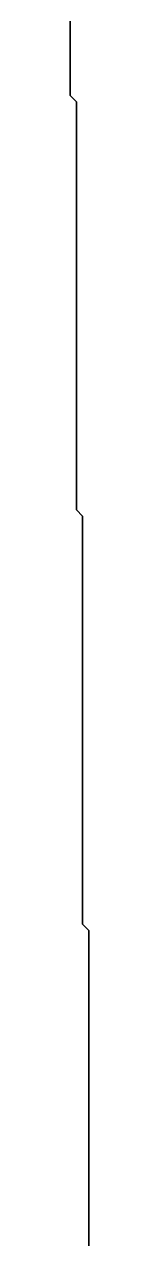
# Model space of a CAD drawing. Extents: x 69 to 217, y 14 to 408.
# Drawn here: x 152.25 to 152.62, y 358.56 to 383.19 of the extents above; entities that cross this region are included whole.
import ezdxf

# ---------------------------------------------------------------- set-up
doc = ezdxf.new("R2010")
doc.units = 0

msp = doc.modelspace()

# ---------------------------------------------------------------- linework, layer by layer
at = {"layer": 'contour_0'}
for p, q in [((152.25, 383.25), (152.25, 383.125)), ((152.25, 383.125), (152.25, 383.25)), ((152.25, 383.125), (152.25, 383)), ((152.25, 383), (152.25, 383.125)), ((152.25, 383), (152.25, 382.875)), ((152.25, 382.875), (152.25, 383)), ((152.25, 382.875), (152.25, 382.75)), ((152.25, 382.75), (152.25, 382.875)), ((152.25, 382.75), (152.25, 382.625)), ((152.25, 382.625), (152.25, 382.75)), ((152.25, 382.625), (152.25, 382.5)), ((152.25, 382.5), (152.25, 382.625)), ((152.25, 382.5), (152.25, 382.375)), ((152.25, 382.375), (152.25, 382.5)), ((152.25, 382.375), (152.25, 382.25)), ((152.25, 382.25), (152.25, 382.375)), ((152.25, 382.25), (152.25, 382.125)), ((152.25, 382.125), (152.25, 382.25)), ((152.25, 382.125), (152.25, 382)), ((152.25, 382), (152.25, 382.125)), ((152.25, 382), (152.25, 381.875)), ((152.25, 381.875), (152.25, 382)), ((152.25, 381.875), (152.25, 381.75)), ((152.25, 381.75), (152.25, 381.875)), ((152.25, 381.75), (152.375, 381.625)), ((152.375, 381.625), (152.25, 381.75)), ((152.375, 381.625), (152.375, 381.5)), ((152.375, 381.5), (152.375, 381.625)), ((152.375, 381.5), (152.375, 381.375)), ((152.375, 381.375), (152.375, 381.5)), ((152.375, 381.375), (152.375, 381.25)), ((152.375, 381.25), (152.375, 381.375)), ((152.375, 381.25), (152.375, 381.125)), ((152.375, 381.125), (152.375, 381.25)), ((152.375, 381.125), (152.375, 381)), ((152.375, 381), (152.375, 381.125)), ((152.375, 381), (152.375, 380.875)), ((152.375, 380.875), (152.375, 381)), ((152.375, 380.875), (152.375, 380.75)), ((152.375, 380.75), (152.375, 380.875)), ((152.375, 380.75), (152.375, 380.625)), ((152.375, 380.625), (152.375, 380.75)), ((152.375, 380.625), (152.375, 380.5)), ((152.375, 380.5), (152.375, 380.625)), ((152.375, 380.5), (152.375, 380.375)), ((152.375, 380.375), (152.375, 380.5)), ((152.375, 380.375), (152.375, 380.25)), ((152.375, 380.25), (152.375, 380.375)), ((152.375, 380.25), (152.375, 380.125)), ((152.375, 380.125), (152.375, 380.25)), ((152.375, 380.125), (152.375, 380)), ((152.375, 380), (152.375, 380.125)), ((152.375, 380), (152.375, 379.875)), ((152.375, 379.875), (152.375, 380)), ((152.375, 379.875), (152.375, 379.75)), ((152.375, 379.75), (152.375, 379.875)), ((152.375, 379.75), (152.375, 379.625)), ((152.375, 379.625), (152.375, 379.75)), ((152.375, 379.625), (152.375, 379.5)), ((152.375, 379.5), (152.375, 379.625)), ((152.375, 379.5), (152.375, 379.375)), ((152.375, 379.375), (152.375, 379.5)), ((152.375, 379.375), (152.375, 379.25)), ((152.375, 379.25), (152.375, 379.375)), ((152.375, 379.25), (152.375, 379.125)), ((152.375, 379.125), (152.375, 379.25)), ((152.375, 379.125), (152.375, 379)), ((152.375, 379), (152.375, 379.125)), ((152.375, 379), (152.375, 378.875)), ((152.375, 378.875), (152.375, 379)), ((152.375, 378.875), (152.375, 378.75)), ((152.375, 378.75), (152.375, 378.875)), ((152.375, 378.75), (152.375, 378.625)), ((152.375, 378.625), (152.375, 378.75)), ((152.375, 378.625), (152.375, 378.5)), ((152.375, 378.5), (152.375, 378.625)), ((152.375, 378.5), (152.375, 378.375)), ((152.375, 378.375), (152.375, 378.5)), ((152.375, 378.375), (152.375, 378.25)), ((152.375, 378.25), (152.375, 378.375)), ((152.375, 378.25), (152.375, 378.125)), ((152.375, 378.125), (152.375, 378.25)), ((152.375, 378.125), (152.375, 378)), ((152.375, 378), (152.375, 378.125)), ((152.375, 378), (152.375, 377.875)), ((152.375, 377.875), (152.375, 378)), ((152.375, 377.875), (152.375, 377.75)), ((152.375, 377.75), (152.375, 377.875)), ((152.375, 377.75), (152.375, 377.625)), ((152.375, 377.625), (152.375, 377.75)), ((152.375, 377.625), (152.375, 377.5)), ((152.375, 377.5), (152.375, 377.625)), ((152.375, 377.5), (152.375, 377.375)), ((152.375, 377.375), (152.375, 377.5)), ((152.375, 377.375), (152.375, 377.25)), ((152.375, 377.25), (152.375, 377.375)), ((152.375, 377.25), (152.375, 377.125)), ((152.375, 377.125), (152.375, 377.25)), ((152.375, 377.125), (152.375, 377)), ((152.375, 377), (152.375, 377.125)), ((152.375, 377), (152.375, 376.875)), ((152.375, 376.875), (152.375, 377)), ((152.375, 376.875), (152.375, 376.75)), ((152.375, 376.75), (152.375, 376.875)), ((152.375, 376.75), (152.375, 376.625)), ((152.375, 376.625), (152.375, 376.75)), ((152.375, 376.625), (152.375, 376.5)), ((152.375, 376.5), (152.375, 376.625)), ((152.375, 376.5), (152.375, 376.375)), ((152.375, 376.375), (152.375, 376.5)), ((152.375, 376.375), (152.375, 376.25)), ((152.375, 376.25), (152.375, 376.375)), ((152.375, 376.25), (152.375, 376.125)), ((152.375, 376.125), (152.375, 376.25)), ((152.375, 376.125), (152.375, 376)), ((152.375, 376), (152.375, 376.125)), ((152.375, 376), (152.375, 375.875)), ((152.375, 375.875), (152.375, 376)), ((152.375, 375.875), (152.375, 375.75)), ((152.375, 375.75), (152.375, 375.875)), ((152.375, 375.75), (152.375, 375.625)), ((152.375, 375.625), (152.375, 375.75)), ((152.375, 375.625), (152.375, 375.5)), ((152.375, 375.5), (152.375, 375.625)), ((152.375, 375.5), (152.375, 375.375)), ((152.375, 375.375), (152.375, 375.5)), ((152.375, 375.375), (152.375, 375.25)), ((152.375, 375.25), (152.375, 375.375)), ((152.375, 375.25), (152.375, 375.125)), ((152.375, 375.125), (152.375, 375.25)), ((152.375, 375.125), (152.375, 375)), ((152.375, 375), (152.375, 375.125)), ((152.375, 375), (152.375, 374.875)), ((152.375, 374.875), (152.375, 375)), ((152.375, 374.875), (152.375, 374.75)), ((152.375, 374.75), (152.375, 374.875)), ((152.375, 374.75), (152.375, 374.625)), ((152.375, 374.625), (152.375, 374.75)), ((152.375, 374.625), (152.375, 374.5)), ((152.375, 374.5), (152.375, 374.625)), ((152.375, 374.5), (152.375, 374.375)), ((152.375, 374.375), (152.375, 374.5)), ((152.375, 374.375), (152.375, 374.25)), ((152.375, 374.25), (152.375, 374.375)), ((152.375, 374.25), (152.375, 374.125)), ((152.375, 374.125), (152.375, 374.25)), ((152.375, 374.125), (152.375, 374)), ((152.375, 374), (152.375, 374.125)), ((152.375, 374), (152.375, 373.875)), ((152.375, 373.875), (152.375, 374)), ((152.375, 373.875), (152.375, 373.75)), ((152.375, 373.75), (152.375, 373.875)), ((152.375, 373.75), (152.375, 373.625)), ((152.375, 373.625), (152.375, 373.75)), ((152.375, 373.625), (152.375, 373.5)), ((152.375, 373.5), (152.375, 373.625)), ((152.375, 373.5), (152.375, 373.375)), ((152.375, 373.375), (152.375, 373.5)), ((152.375, 373.375), (152.5, 373.25)), ((152.5, 373.25), (152.375, 373.375)), ((152.5, 373.25), (152.5, 373.125)), ((152.5, 373.125), (152.5, 373.25)), ((152.5, 373.125), (152.5, 373)), ((152.5, 373), (152.5, 373.125)), ((152.5, 373), (152.5, 372.875)), ((152.5, 372.875), (152.5, 373)), ((152.5, 372.875), (152.5, 372.75)), ((152.5, 372.75), (152.5, 372.875)), ((152.5, 372.75), (152.5, 372.625)), ((152.5, 372.625), (152.5, 372.75)), ((152.5, 372.625), (152.5, 372.5)), ((152.5, 372.5), (152.5, 372.625)), ((152.5, 372.5), (152.5, 372.375)), ((152.5, 372.375), (152.5, 372.5)), ((152.5, 372.375), (152.5, 372.25)), ((152.5, 372.25), (152.5, 372.375)), ((152.5, 372.25), (152.5, 372.125)), ((152.5, 372.125), (152.5, 372.25)), ((152.5, 372.125), (152.5, 372)), ((152.5, 372), (152.5, 372.125)), ((152.5, 372), (152.5, 371.875)), ((152.5, 371.875), (152.5, 372)), ((152.5, 371.875), (152.5, 371.75)), ((152.5, 371.75), (152.5, 371.875)), ((152.5, 371.75), (152.5, 371.625)), ((152.5, 371.625), (152.5, 371.75)), ((152.5, 371.625), (152.5, 371.5)), ((152.5, 371.5), (152.5, 371.625)), ((152.5, 371.5), (152.5, 371.375)), ((152.5, 371.375), (152.5, 371.5)), ((152.5, 371.375), (152.5, 371.25)), ((152.5, 371.25), (152.5, 371.375)), ((152.5, 371.25), (152.5, 371.125)), ((152.5, 371.125), (152.5, 371.25)), ((152.5, 371.125), (152.5, 371)), ((152.5, 371), (152.5, 371.125)), ((152.5, 371), (152.5, 370.875)), ((152.5, 370.875), (152.5, 371)), ((152.5, 370.875), (152.5, 370.75)), ((152.5, 370.75), (152.5, 370.875)), ((152.5, 370.75), (152.5, 370.625)), ((152.5, 370.625), (152.5, 370.75)), ((152.5, 370.625), (152.5, 370.5)), ((152.5, 370.5), (152.5, 370.625)), ((152.5, 370.5), (152.5, 370.375)), ((152.5, 370.375), (152.5, 370.5)), ((152.5, 370.375), (152.5, 370.25)), ((152.5, 370.25), (152.5, 370.375)), ((152.5, 370.25), (152.5, 370.125)), ((152.5, 370.125), (152.5, 370.25)), ((152.5, 370.125), (152.5, 370)), ((152.5, 370), (152.5, 370.125)), ((152.5, 370), (152.5, 369.875)), ((152.5, 369.875), (152.5, 370)), ((152.5, 369.875), (152.5, 369.75)), ((152.5, 369.75), (152.5, 369.875)), ((152.5, 369.75), (152.5, 369.625)), ((152.5, 369.625), (152.5, 369.75)), ((152.5, 369.625), (152.5, 369.5)), ((152.5, 369.5), (152.5, 369.625)), ((152.5, 369.5), (152.5, 369.375)), ((152.5, 369.375), (152.5, 369.5)), ((152.5, 369.375), (152.5, 369.25)), ((152.5, 369.25), (152.5, 369.375)), ((152.5, 369.25), (152.5, 369.125)), ((152.5, 369.125), (152.5, 369.25)), ((152.5, 369.125), (152.5, 369)), ((152.5, 369), (152.5, 369.125)), ((152.5, 369), (152.5, 368.875)), ((152.5, 368.875), (152.5, 369)), ((152.5, 368.875), (152.5, 368.75)), ((152.5, 368.75), (152.5, 368.875)), ((152.5, 368.75), (152.5, 368.625)), ((152.5, 368.625), (152.5, 368.75)), ((152.5, 368.625), (152.5, 368.5)), ((152.5, 368.5), (152.5, 368.625)), ((152.5, 368.5), (152.5, 368.375)), ((152.5, 368.375), (152.5, 368.5)), ((152.5, 368.375), (152.5, 368.25)), ((152.5, 368.25), (152.5, 368.375)), ((152.5, 368.25), (152.5, 368.125)), ((152.5, 368.125), (152.5, 368.25)), ((152.5, 368.125), (152.5, 368)), ((152.5, 368), (152.5, 368.125)), ((152.5, 368), (152.5, 367.875)), ((152.5, 367.875), (152.5, 368)), ((152.5, 367.875), (152.5, 367.75)), ((152.5, 367.75), (152.5, 367.875)), ((152.5, 367.75), (152.5, 367.625)), ((152.5, 367.625), (152.5, 367.75)), ((152.5, 367.625), (152.5, 367.5)), ((152.5, 367.5), (152.5, 367.625)), ((152.5, 367.5), (152.5, 367.375)), ((152.5, 367.375), (152.5, 367.5)), ((152.5, 367.375), (152.5, 367.25)), ((152.5, 367.25), (152.5, 367.375)), ((152.5, 367.25), (152.5, 367.125)), ((152.5, 367.125), (152.5, 367.25)), ((152.5, 367.125), (152.5, 367)), ((152.5, 367), (152.5, 367.125)), ((152.5, 367), (152.5, 366.875)), ((152.5, 366.875), (152.5, 367)), ((152.5, 366.875), (152.5, 366.75)), ((152.5, 366.75), (152.5, 366.875)), ((152.5, 366.75), (152.5, 366.625)), ((152.5, 366.625), (152.5, 366.75)), ((152.5, 366.625), (152.5, 366.5)), ((152.5, 366.5), (152.5, 366.625)), ((152.5, 366.5), (152.5, 366.375)), ((152.5, 366.375), (152.5, 366.5)), ((152.5, 366.375), (152.5, 366.25)), ((152.5, 366.25), (152.5, 366.375)), ((152.5, 366.25), (152.5, 366.125)), ((152.5, 366.125), (152.5, 366.25)), ((152.5, 366.125), (152.5, 366)), ((152.5, 366), (152.5, 366.125)), ((152.5, 366), (152.5, 365.875)), ((152.5, 365.875), (152.5, 366)), ((152.5, 365.875), (152.5, 365.75)), ((152.5, 365.75), (152.5, 365.875)), ((152.5, 365.75), (152.5, 365.625)), ((152.5, 365.625), (152.5, 365.75)), ((152.5, 365.625), (152.5, 365.5)), ((152.5, 365.5), (152.5, 365.625)), ((152.5, 365.5), (152.5, 365.375)), ((152.5, 365.375), (152.5, 365.5)), ((152.5, 365.375), (152.5, 365.25)), ((152.5, 365.25), (152.5, 365.375)), ((152.5, 365.25), (152.5, 365.125)), ((152.5, 365.125), (152.5, 365.25)), ((152.5, 365.125), (152.5, 365)), ((152.5, 365), (152.5, 365.125)), ((152.5, 365), (152.625, 364.875)), ((152.625, 364.875), (152.5, 365)), ((152.625, 364.875), (152.625, 364.75)), ((152.625, 364.75), (152.625, 364.875)), ((152.625, 364.75), (152.625, 364.625)), ((152.625, 364.625), (152.625, 364.75)), ((152.625, 364.625), (152.625, 364.5)), ((152.625, 364.5), (152.625, 364.625)), ((152.625, 364.5), (152.625, 364.375)), ((152.625, 364.375), (152.625, 364.5)), ((152.625, 364.375), (152.625, 364.25)), ((152.625, 364.25), (152.625, 364.375)), ((152.625, 364.25), (152.625, 364.125)), ((152.625, 364.125), (152.625, 364.25)), ((152.625, 364.125), (152.625, 364)), ((152.625, 364), (152.625, 364.125)), ((152.625, 364), (152.625, 363.875)), ((152.625, 363.875), (152.625, 364)), ((152.625, 363.875), (152.625, 363.75)), ((152.625, 363.75), (152.625, 363.875)), ((152.625, 363.75), (152.625, 363.625)), ((152.625, 363.625), (152.625, 363.75)), ((152.625, 363.625), (152.625, 363.5)), ((152.625, 363.5), (152.625, 363.625)), ((152.625, 363.5), (152.625, 363.375)), ((152.625, 363.375), (152.625, 363.5)), ((152.625, 363.375), (152.625, 363.25)), ((152.625, 363.25), (152.625, 363.375)), ((152.625, 363.25), (152.625, 363.125)), ((152.625, 363.125), (152.625, 363.25)), ((152.625, 363.125), (152.625, 363)), ((152.625, 363), (152.625, 363.125)), ((152.625, 363), (152.625, 362.875)), ((152.625, 362.875), (152.625, 363)), ((152.625, 362.875), (152.625, 362.75)), ((152.625, 362.75), (152.625, 362.875)), ((152.625, 362.75), (152.625, 362.625)), ((152.625, 362.625), (152.625, 362.75)), ((152.625, 362.625), (152.625, 362.5)), ((152.625, 362.5), (152.625, 362.625)), ((152.625, 362.5), (152.625, 362.375)), ((152.625, 362.375), (152.625, 362.5)), ((152.625, 362.375), (152.625, 362.25)), ((152.625, 362.25), (152.625, 362.375)), ((152.625, 362.25), (152.625, 362.125)), ((152.625, 362.125), (152.625, 362.25)), ((152.625, 362.125), (152.625, 362)), ((152.625, 362), (152.625, 362.125)), ((152.625, 362), (152.625, 361.875)), ((152.625, 361.875), (152.625, 362)), ((152.625, 361.875), (152.625, 361.75)), ((152.625, 361.75), (152.625, 361.875)), ((152.625, 361.75), (152.625, 361.625)), ((152.625, 361.625), (152.625, 361.75)), ((152.625, 361.625), (152.625, 361.5)), ((152.625, 361.5), (152.625, 361.625)), ((152.625, 361.5), (152.625, 361.375)), ((152.625, 361.375), (152.625, 361.5)), ((152.625, 361.375), (152.625, 361.25)), ((152.625, 361.25), (152.625, 361.375)), ((152.625, 361.25), (152.625, 361.125)), ((152.625, 361.125), (152.625, 361.25)), ((152.625, 361.125), (152.625, 361)), ((152.625, 361), (152.625, 361.125)), ((152.625, 361), (152.625, 360.875)), ((152.625, 360.875), (152.625, 361)), ((152.625, 360.875), (152.625, 360.75)), ((152.625, 360.75), (152.625, 360.875)), ((152.625, 360.75), (152.625, 360.625)), ((152.625, 360.625), (152.625, 360.75)), ((152.625, 360.625), (152.625, 360.5)), ((152.625, 360.5), (152.625, 360.625)), ((152.625, 360.5), (152.625, 360.375)), ((152.625, 360.375), (152.625, 360.5)), ((152.625, 360.375), (152.625, 360.25)), ((152.625, 360.25), (152.625, 360.375)), ((152.625, 360.25), (152.625, 360.125)), ((152.625, 360.125), (152.625, 360.25)), ((152.625, 360.125), (152.625, 360)), ((152.625, 360), (152.625, 360.125)), ((152.625, 360), (152.625, 359.875)), ((152.625, 359.875), (152.625, 360)), ((152.625, 359.875), (152.625, 359.75)), ((152.625, 359.75), (152.625, 359.875)), ((152.625, 359.75), (152.625, 359.625)), ((152.625, 359.625), (152.625, 359.75)), ((152.625, 359.625), (152.625, 359.5)), ((152.625, 359.5), (152.625, 359.625)), ((152.625, 359.5), (152.625, 359.375)), ((152.625, 359.375), (152.625, 359.5)), ((152.625, 359.375), (152.625, 359.25)), ((152.625, 359.25), (152.625, 359.375)), ((152.625, 359.25), (152.625, 359.125)), ((152.625, 359.125), (152.625, 359.25)), ((152.625, 359.125), (152.625, 359)), ((152.625, 359), (152.625, 359.125)), ((152.625, 359), (152.625, 358.875)), ((152.625, 358.875), (152.625, 359)), ((152.625, 358.875), (152.625, 358.75)), ((152.625, 358.75), (152.625, 358.875)), ((152.625, 358.75), (152.625, 358.625)), ((152.625, 358.625), (152.625, 358.75)), ((152.625, 358.625), (152.625, 358.5)), ((152.625, 358.5), (152.625, 358.625))]:
    msp.add_line(p, q, dxfattribs=at)

doc.saveas('drawing.dxf')
